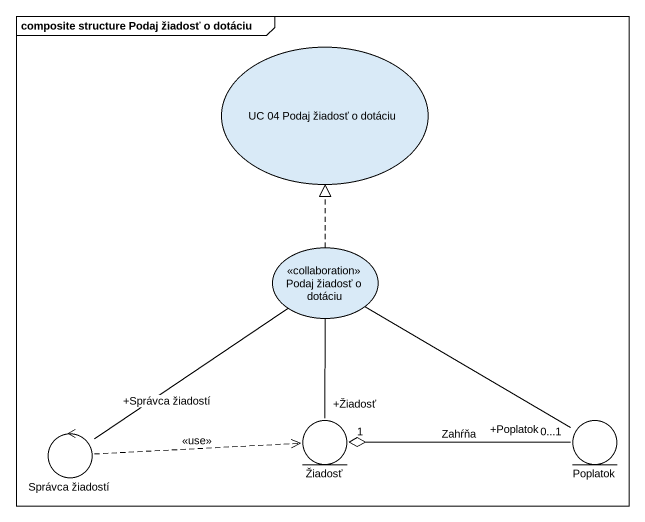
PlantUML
@startuml
mainframe composite structure Podaj žiadosť o dotáciu
usecase "UC 04 Podaj žiadosť o dotáciu" as UC_04_Podaj_žiadosť_o
usecase "Podaj žiadosť o dotáciu" as Podaj_žiadosť_o_dotáciu <<collaboration>>
control "Správca žiadostí" as Správca_žiadostí
entity Žiadosť
entity Poplatok
Podaj_žiadosť_o_dotáciu .up.|> UC_04_Podaj_žiadosť_o
Podaj_žiadosť_o_dotáciu -- "+Správca žiadostí" Správca_žiadostí
Podaj_žiadosť_o_dotáciu -- "+Žiadosť" Žiadosť
Podaj_žiadosť_o_dotáciu -- "+Poplatok" Poplatok
Správca_žiadostí .right.> Žiadosť : <<use>>
Poplatok "0...1" -left-o "1" Žiadosť : Zahŕňa
@enduml
